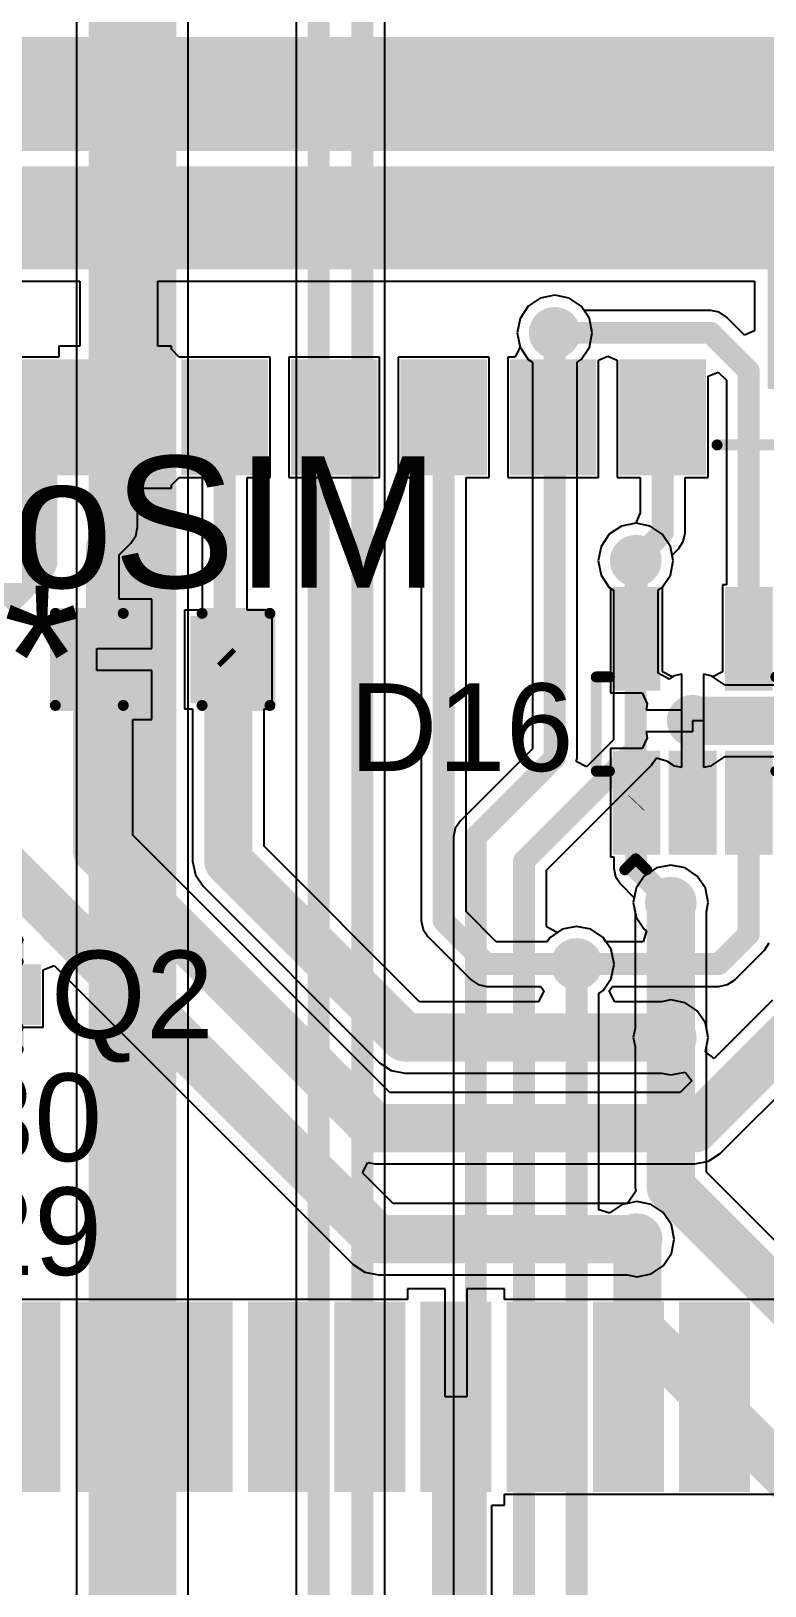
# Model space of a CAD drawing. Header units: millimetres. Extents: x -0.26 to 4.68, y -0.29 to 2.93.
# Drawn here: x 0.651 to 0.986, y 1.759 to 2.469 of the extents above; entities that cross this region are included whole.
import ezdxf

# ---------------------------------------------------------------- set-up
doc = ezdxf.new("R2010")
doc.units = ezdxf.units.MM
doc.header["$MEASUREMENT"] = 0
for name, color, linetype in [('BottomLayer', 5, 'Continuous'), ('BottomSolder', 6, 'Continuous'), ('PadHoleLayer', 156, 'Continuous'), ('TopLayer', 1, 'Continuous'), ('TopOverlay', 2, 'Continuous'), ('TopPaste', 8, 'Continuous'), ('TopSolder', 216, 'Continuous'), ('ViaHoleLayer', 16, 'Continuous')]:
    doc.layers.add(name, color=color, linetype=linetype)
doc.styles.add('Arial', font='arial.ttf', dxfattribs={"height": 0.2})

# ---------------------------------------------------------------- blocks, each defined once
blk = doc.blocks.new('SIM7000A_6')
at = {"layer": 'TopLayer'}
for points in [[(0.43307, 0.05157), (0.51181, 0.05157), (0.51181, 0.02717), (0.43307, 0.02717)], [(0.43307, 0.0122), (0.51181, 0.0122), (0.51181, -0.0122), (0.43307, -0.0122)], [(0.43307, -0.02717), (0.51181, -0.02717), (0.51181, -0.05157), (0.43307, -0.05157)], [(0.43307, -0.06654), (0.51181, -0.06654), (0.51181, -0.09094), (0.43307, -0.09094)], [(0.43307, -0.10591), (0.51181, -0.10591), (0.51181, -0.13031), (0.43307, -0.13031)], [(0.43307, -0.14528), (0.51181, -0.14528), (0.51181, -0.16969), (0.43307, -0.16969)], [(0.43307, -0.18465), (0.51181, -0.18465), (0.51181, -0.20906), (0.43307, -0.20906)], [(0.43307, -0.22402), (0.51181, -0.22402), (0.51181, -0.24843), (0.43307, -0.24843)], [(0.43307, -0.26339), (0.51181, -0.26339), (0.51181, -0.2878), (0.43307, -0.2878)]]:
    blk.add_hatch(color=1, dxfattribs=at).paths.add_polyline_path(points)
at = {"layer": 'TopPaste'}
for points in [[(0.43307, 0.05157), (0.51181, 0.05157), (0.51181, 0.02717), (0.43307, 0.02717)], [(0.43307, 0.0122), (0.51181, 0.0122), (0.51181, -0.0122), (0.43307, -0.0122)], [(0.43307, -0.02717), (0.51181, -0.02717), (0.51181, -0.05157), (0.43307, -0.05157)], [(0.43307, -0.06654), (0.51181, -0.06654), (0.51181, -0.09094), (0.43307, -0.09094)], [(0.43307, -0.10591), (0.51181, -0.10591), (0.51181, -0.13031), (0.43307, -0.13031)], [(0.43307, -0.14528), (0.51181, -0.14528), (0.51181, -0.16969), (0.43307, -0.16969)], [(0.43307, -0.18465), (0.51181, -0.18465), (0.51181, -0.20906), (0.43307, -0.20906)], [(0.43307, -0.22402), (0.51181, -0.22402), (0.51181, -0.24843), (0.43307, -0.24843)], [(0.43307, -0.26339), (0.51181, -0.26339), (0.51181, -0.2878), (0.43307, -0.2878)]]:
    blk.add_hatch(color=8, dxfattribs=at).paths.add_polyline_path(points)
at = {"layer": 'TopSolder'}
for points in [[(0.42907, 0.05557), (0.51581, 0.05557), (0.51581, 0.02317), (0.42907, 0.02317)], [(0.42907, 0.0162), (0.51581, 0.0162), (0.51581, -0.0162), (0.42907, -0.0162)], [(0.42907, -0.02317), (0.51581, -0.02317), (0.51581, -0.05557), (0.42907, -0.05557)], [(0.42907, -0.06254), (0.51581, -0.06254), (0.51581, -0.09494), (0.42907, -0.09494)], [(0.42907, -0.10191), (0.51581, -0.10191), (0.51581, -0.13431), (0.42907, -0.13431)], [(0.42907, -0.14128), (0.51581, -0.14128), (0.51581, -0.17369), (0.42907, -0.17369)], [(0.42907, -0.18065), (0.51581, -0.18065), (0.51581, -0.21306), (0.42907, -0.21306)], [(0.42907, -0.22002), (0.51581, -0.22002), (0.51581, -0.25243), (0.42907, -0.25243)], [(0.42907, -0.25939), (0.51581, -0.25939), (0.51581, -0.2918), (0.42907, -0.2918)]]:
    blk.add_hatch(color=216, dxfattribs=at).paths.add_polyline_path(points)
blk = doc.blocks.new('SOT_723_85')
at = {"layer": 'TopLayer'}
for points in [[(-0.00984, 0.0315), (0.00984, 0.0315), (0.00984, 0.01378), (-0.00984, 0.01378)], [(-0.02559, -0.01378), (-0.00591, -0.01378), (-0.00591, -0.0315), (-0.02559, -0.0315)], [(0.00591, -0.01378), (0.02559, -0.01378), (0.02559, -0.0315), (0.00591, -0.0315)]]:
    blk.add_hatch(color=1, dxfattribs=at).paths.add_polyline_path(points)
at = {"layer": 'TopPaste'}
for points in [[(-0.00984, 0.0315), (0.00984, 0.0315), (0.00984, 0.01378), (-0.00984, 0.01378)], [(-0.02559, -0.01378), (-0.00591, -0.01378), (-0.00591, -0.0315), (-0.02559, -0.0315)], [(0.00591, -0.01378), (0.02559, -0.01378), (0.02559, -0.0315), (0.00591, -0.0315)]]:
    blk.add_hatch(color=8, dxfattribs=at).paths.add_polyline_path(points)
at = {"layer": 'TopSolder'}
for points in [[(-0.01384, 0.0355), (0.01384, 0.0355), (0.01384, 0.00978), (-0.01384, 0.00978)], [(-0.02959, -0.00978), (-0.00191, -0.00978), (-0.00191, -0.0355), (-0.02959, -0.0355)], [(0.00191, -0.00978), (0.02959, -0.00978), (0.02959, -0.0355), (0.00191, -0.0355)]]:
    blk.add_hatch(color=216, dxfattribs=at).paths.add_polyline_path(points)
at = {"layer": 'TopOverlay', "const_width": 0.005}
for points in [[(-0.015, 0.025), (-0.025, 0.025)], [(-0.025, -0.006), (-0.025, 0.025)], [(-0.015, 0.025), (-0.025, 0.025)], [(-0.025, -0.006), (-0.025, 0.025)], [(0.025, 0.025), (0.015, 0.025)], [(0.025, -0.006), (0.025, 0.025)], [(-0.032, -0.021), (-0.037, -0.016)], [(-0.037, -0.026), (-0.037, -0.016)], [(0.001, -0.016), (-0.001, -0.016)], [(-0.037, -0.026), (-0.032, -0.021)]]:
    blk.add_lwpolyline(points, dxfattribs=at)
at = {"layer": 'TopOverlay', "const_width": 0.0025}
for points in [[(-0.02625, 0.025, 1), (-0.02375, 0.025, 1)], [(-0.02625, 0.025, 1), (-0.02375, 0.025, 1)], [(-0.02625, 0.025, 1), (-0.02375, 0.025, 1)], [(-0.02625, 0.025, 1), (-0.02375, 0.025, 1)], [(-0.01625, 0.025, 1), (-0.01375, 0.025, 1)], [(-0.01625, 0.025, 1), (-0.01375, 0.025, 1)], [(0.01375, 0.025, 1), (0.01625, 0.025, 1)], [(0.02375, 0.025, 1), (0.02625, 0.025, 1)], [(0.02375, 0.025, 1), (0.02625, 0.025, 1)], [(-0.02625, -0.006, 1), (-0.02375, -0.006, 1)], [(-0.02625, -0.006, 1), (-0.02375, -0.006, 1)], [(0.02375, -0.006, 1), (0.02625, -0.006, 1)], [(-0.03825, -0.016, 1), (-0.03575, -0.016, 1)], [(-0.03825, -0.016, 1), (-0.03575, -0.016, 1)], [(-0.00225, -0.016, 1), (0.00025, -0.016, 1)], [(-0.00025, -0.016, 1), (0.00225, -0.016, 1)], [(-0.03325, -0.021, 1), (-0.03075, -0.021, 1)], [(-0.03325, -0.021, 1), (-0.03075, -0.021, 1)], [(-0.03825, -0.026, 1), (-0.03575, -0.026, 1)], [(-0.03825, -0.026, 1), (-0.03575, -0.026, 1)]]:
    blk.add_lwpolyline(points, format="xyb", close=True, dxfattribs=at)
blk = doc.blocks.new('XKNANO_113_106')
at = {"layer": 'BottomSolder'}
for points in [[(-0.20085, -0.21214), (-0.19285, -0.21214), (-0.19285, -0.22014), (-0.20085, -0.22014)], [(0.1338, -0.21214), (0.1418, -0.21214), (0.1418, -0.22014), (0.1338, -0.22014)]]:
    blk.add_hatch(color=6, dxfattribs=at).paths.add_polyline_path(points)
at = {"layer": 'PadHoleLayer'}
h = blk.add_hatch(color=156, dxfattribs=at)
edge = h.paths.add_edge_path()
edge.add_arc((-0.19685, -0.21614), 0.01476, 0, 360)
h = blk.add_hatch(color=156, dxfattribs=at)
edge = h.paths.add_edge_path()
edge.add_arc((0.1378, -0.21614), 0.01476, 0, 360)
at = {"layer": 'TopLayer'}
for points in [[(-0.20591, 0.2878), (-0.17441, 0.2878), (-0.17441, 0.24291), (-0.20591, 0.24291)], [(-0.15591, 0.2878), (-0.12441, 0.2878), (-0.12441, 0.24291), (-0.15591, 0.24291)], [(-0.10591, 0.2878), (-0.07441, 0.2878), (-0.07441, 0.24291), (-0.10591, 0.24291)], [(-0.05591, 0.2878), (-0.02441, 0.2878), (-0.02441, 0.24291), (-0.05591, 0.24291)], [(-0.00591, 0.2878), (0.02559, 0.2878), (0.02559, 0.24291), (-0.00591, 0.24291)], [(0.04409, 0.2878), (0.07559, 0.2878), (0.07559, 0.24291), (0.04409, 0.24291)], [(0.0815, 0.2878), (0.11299, 0.2878), (0.11299, 0.24291), (0.0815, 0.24291)], [(-0.26969, 0.24843), (-0.24213, 0.24843), (-0.24213, 0.16575), (-0.26969, 0.16575)], [(0.24213, 0.24843), (0.26969, 0.24843), (0.26969, 0.16575), (0.24213, 0.16575)], [(-0.26969, -0.22402), (-0.24213, -0.22402), (-0.24213, -0.30669), (-0.26969, -0.30669)], [(0.24213, -0.22402), (0.26969, -0.22402), (0.26969, -0.30669), (0.24213, -0.30669)]]:
    blk.add_hatch(color=1, dxfattribs=at).paths.add_polyline_path(points)
at = {"layer": 'TopPaste'}
for points in [[(-0.20591, 0.2878), (-0.17441, 0.2878), (-0.17441, 0.24291), (-0.20591, 0.24291)], [(-0.15591, 0.2878), (-0.12441, 0.2878), (-0.12441, 0.24291), (-0.15591, 0.24291)], [(-0.10591, 0.2878), (-0.07441, 0.2878), (-0.07441, 0.24291), (-0.10591, 0.24291)], [(-0.05591, 0.2878), (-0.02441, 0.2878), (-0.02441, 0.24291), (-0.05591, 0.24291)], [(-0.00591, 0.2878), (0.02559, 0.2878), (0.02559, 0.24291), (-0.00591, 0.24291)], [(0.04409, 0.2878), (0.07559, 0.2878), (0.07559, 0.24291), (0.04409, 0.24291)], [(0.0815, 0.2878), (0.11299, 0.2878), (0.11299, 0.24291), (0.0815, 0.24291)], [(-0.26969, 0.24843), (-0.24213, 0.24843), (-0.24213, 0.16575), (-0.26969, 0.16575)], [(0.24213, 0.24843), (0.26969, 0.24843), (0.26969, 0.16575), (0.24213, 0.16575)], [(-0.26969, -0.22402), (-0.24213, -0.22402), (-0.24213, -0.30669), (-0.26969, -0.30669)], [(0.24213, -0.22402), (0.26969, -0.22402), (0.26969, -0.30669), (0.24213, -0.30669)]]:
    blk.add_hatch(color=8, dxfattribs=at).paths.add_polyline_path(points)
at = {"layer": 'TopSolder'}
for points in [[(-0.20991, 0.2918), (-0.17041, 0.2918), (-0.17041, 0.23891), (-0.20991, 0.23891)], [(-0.15991, 0.2918), (-0.12041, 0.2918), (-0.12041, 0.23891), (-0.15991, 0.23891)], [(-0.10991, 0.2918), (-0.07041, 0.2918), (-0.07041, 0.23891), (-0.10991, 0.23891)], [(-0.05991, 0.2918), (-0.02041, 0.2918), (-0.02041, 0.23891), (-0.05991, 0.23891)], [(-0.00991, 0.2918), (0.02959, 0.2918), (0.02959, 0.23891), (-0.00991, 0.23891)], [(0.04009, 0.2918), (0.07959, 0.2918), (0.07959, 0.23891), (0.04009, 0.23891)], [(0.0775, 0.2918), (0.11699, 0.2918), (0.11699, 0.23891), (0.0775, 0.23891)], [(-0.27369, 0.25243), (-0.23813, 0.25243), (-0.23813, 0.16175), (-0.27369, 0.16175)], [(0.23813, 0.25243), (0.27369, 0.25243), (0.27369, 0.16175), (0.23813, 0.16175)], [(-0.20085, -0.21214), (-0.19285, -0.21214), (-0.19285, -0.22014), (-0.20085, -0.22014)], [(0.1338, -0.21214), (0.1418, -0.21214), (0.1418, -0.22014), (0.1338, -0.22014)], [(-0.27369, -0.22002), (-0.23813, -0.22002), (-0.23813, -0.31069), (-0.27369, -0.31069)], [(0.23813, -0.22002), (0.27369, -0.22002), (0.27369, -0.31069), (0.23813, -0.31069)]]:
    blk.add_hatch(color=216, dxfattribs=at).paths.add_polyline_path(points)
at = {"layer": 'TopOverlay'}
for points, const_width in [([(-0.26, 0.278), (-0.26, 0.258)], 0.005), ([(-0.215, 0.278), (-0.26, 0.278)], 0.005), ([(0.259, 0.278), (0.214, 0.278)], 0.005), ([(0.259, 0.278), (0.259, 0.258)], 0.005), ([(-0.173, -0.255), (-0.186, -0.268)], 0.01), ([(-0.166, -0.255), (-0.173, -0.255)], 0.01), ([(-0.186, -0.268), (-0.186, -0.288)], 0.01), ([(0.236, -0.3), (-0.236, -0.3)], 0.005), ([(0.256, -0.313), (-0.257, -0.313)], 0.005)]:
    blk.add_lwpolyline(points, dxfattribs=dict(at, const_width=const_width))
for points, const_width in [([(-0.26125, 0.278, 1), (-0.25875, 0.278, 1)], 0.0025), ([(-0.26125, 0.278, 1), (-0.25875, 0.278, 1)], 0.0025), ([(-0.21625, 0.278, 1), (-0.21375, 0.278, 1)], 0.0025), ([(0.21275, 0.278, 1), (0.21525, 0.278, 1)], 0.0025), ([(0.25775, 0.278, 1), (0.26025, 0.278, 1)], 0.0025), ([(0.25775, 0.278, 1), (0.26025, 0.278, 1)], 0.0025), ([(-0.26125, 0.258, 1), (-0.25875, 0.258, 1)], 0.0025), ([(0.25775, 0.258, 1), (0.26025, 0.258, 1)], 0.0025), ([(-0.1755, -0.255, 1), (-0.1705, -0.255, 1)], 0.005), ([(-0.1755, -0.255, 1), (-0.1705, -0.255, 1)], 0.005), ([(-0.1685, -0.255, 1), (-0.1635, -0.255, 1)], 0.005), ([(-0.1885, -0.268, 1), (-0.1835, -0.268, 1)], 0.005), ([(-0.1885, -0.268, 1), (-0.1835, -0.268, 1)], 0.005), ([(-0.1885, -0.288, 1), (-0.1835, -0.288, 1)], 0.005), ([(-0.23725, -0.3, 1), (-0.23475, -0.3, 1)], 0.0025), ([(0.23475, -0.3, 1), (0.23725, -0.3, 1)], 0.0025), ([(-0.25825, -0.313, 1), (-0.25575, -0.313, 1)], 0.0025), ([(0.25475, -0.313, 1), (0.25725, -0.313, 1)], 0.0025)]:
    blk.add_lwpolyline(points, format="xyb", close=True, dxfattribs=dict(at, const_width=const_width))
blk.add_text('Board Edge', height=0.035, dxfattribs=at).set_placement((-0.155, -0.26734))
blk = doc.blocks.new('SOT_323_5_135')
at = {"layer": 'TopLayer'}
for points in [[(-0.05709, 0.03248), (-0.01772, 0.03248), (-0.01772, 0.0187), (-0.05709, 0.0187)], [(0.01772, 0.03248), (0.05709, 0.03248), (0.05709, 0.0187), (0.01772, 0.0187)], [(-0.05709, 0.00689), (-0.01772, 0.00689), (-0.01772, -0.00689), (-0.05709, -0.00689)], [(-0.05709, -0.0187), (-0.01772, -0.0187), (-0.01772, -0.03248), (-0.05709, -0.03248)], [(0.01772, -0.0187), (0.05709, -0.0187), (0.05709, -0.03248), (0.01772, -0.03248)]]:
    blk.add_hatch(color=1, dxfattribs=at).paths.add_polyline_path(points)
at = {"layer": 'TopPaste'}
for points in [[(-0.05709, 0.03248), (-0.01772, 0.03248), (-0.01772, 0.0187), (-0.05709, 0.0187)], [(0.01772, 0.03248), (0.05709, 0.03248), (0.05709, 0.0187), (0.01772, 0.0187)], [(-0.05709, 0.00689), (-0.01772, 0.00689), (-0.01772, -0.00689), (-0.05709, -0.00689)], [(-0.05709, -0.0187), (-0.01772, -0.0187), (-0.01772, -0.03248), (-0.05709, -0.03248)], [(0.01772, -0.0187), (0.05709, -0.0187), (0.05709, -0.03248), (0.01772, -0.03248)]]:
    blk.add_hatch(color=8, dxfattribs=at).paths.add_polyline_path(points)
at = {"layer": 'TopSolder'}
for points in [[(-0.06109, 0.03648), (-0.01372, 0.03648), (-0.01372, 0.0147), (-0.06109, 0.0147)], [(0.01372, 0.03648), (0.06109, 0.03648), (0.06109, 0.0147), (0.01372, 0.0147)], [(-0.06109, 0.01089), (-0.01372, 0.01089), (-0.01372, -0.01089), (-0.06109, -0.01089)], [(-0.06109, -0.0147), (-0.01372, -0.0147), (-0.01372, -0.03648), (-0.06109, -0.03648)], [(0.01372, -0.0147), (0.06109, -0.0147), (0.06109, -0.03648), (0.01372, -0.03648)]]:
    blk.add_hatch(color=216, dxfattribs=at).paths.add_polyline_path(points)
at = {"layer": 'TopOverlay', "const_width": 0.005}
for points in [[(-0.023, 0.044), (-0.023, 0.038)], [(-0.023, 0.044), (0.02, 0.044)], [(0.02, 0.044), (0.02, 0.038)], [(-0.068, 0.031), (-0.063, 0.026)], [(-0.068, 0.031), (-0.068, 0.021)], [(-0.063, 0.026), (-0.068, 0.021)], [(-0.023, -0.038), (-0.023, -0.044)], [(-0.023, -0.044), (0.02, -0.044)], [(0.02, -0.038), (0.02, -0.044)]]:
    blk.add_lwpolyline(points, dxfattribs=at)
at = {"layer": 'TopOverlay', "const_width": 0.0025}
for points in [[(-0.02425, 0.044, 1), (-0.02175, 0.044, 1)], [(-0.02425, 0.044, 1), (-0.02175, 0.044, 1)], [(0.01875, 0.044, 1), (0.02125, 0.044, 1)], [(0.01875, 0.044, 1), (0.02125, 0.044, 1)], [(-0.02425, 0.038, 1), (-0.02175, 0.038, 1)], [(0.01875, 0.038, 1), (0.02125, 0.038, 1)], [(-0.06925, 0.031, 1), (-0.06675, 0.031, 1)], [(-0.06925, 0.031, 1), (-0.06675, 0.031, 1)], [(-0.06425, 0.026, 1), (-0.06175, 0.026, 1)], [(-0.06425, 0.026, 1), (-0.06175, 0.026, 1)], [(-0.06925, 0.021, 1), (-0.06675, 0.021, 1)], [(-0.06925, 0.021, 1), (-0.06675, 0.021, 1)], [(-0.02425, -0.038, 1), (-0.02175, -0.038, 1)], [(-0.02425, -0.044, 1), (-0.02175, -0.044, 1)], [(-0.02425, -0.044, 1), (-0.02175, -0.044, 1)], [(0.01875, -0.038, 1), (0.02125, -0.038, 1)], [(0.01875, -0.044, 1), (0.02125, -0.044, 1)], [(0.01875, -0.044, 1), (0.02125, -0.044, 1)]]:
    blk.add_lwpolyline(points, format="xyb", close=True, dxfattribs=at)
blk = doc.blocks.new('C___0603_167')
at = {"layer": 'TopLayer'}
for points in [[(-0.015, 0.0175), (-0.015, -0.0175), (-0.045, -0.0175), (-0.045, 0.0175)], [(0.045, 0.0175), (0.045, -0.0175), (0.015, -0.0175), (0.015, 0.0175)]]:
    blk.add_hatch(color=1, dxfattribs=at).paths.add_polyline_path(points)
at = {"layer": 'TopPaste'}
for points in [[(-0.015, 0.0175), (-0.015, -0.0175), (-0.045, -0.0175), (-0.045, 0.0175)], [(0.045, 0.0175), (0.045, -0.0175), (0.015, -0.0175), (0.015, 0.0175)]]:
    blk.add_hatch(color=8, dxfattribs=at).paths.add_polyline_path(points)
at = {"layer": 'TopSolder'}
for points in [[(-0.01264, 0.01986), (-0.01264, -0.01986), (-0.04736, -0.01986), (-0.04736, 0.01986)], [(0.04736, 0.01986), (0.04736, -0.01986), (0.01264, -0.01986), (0.01264, 0.01986)]]:
    blk.add_hatch(color=216, dxfattribs=at).paths.add_polyline_path(points)
at = {"layer": 'TopOverlay', "const_width": 0.005}
for points in [[(-0.049, -0.021), (-0.049, 0.021)], [(-0.049, 0.021), (-0.018, 0.021)], [(0.018, 0.021), (0.049, 0.021)], [(0.049, -0.021), (0.049, 0.021)], [(-0.049, -0.021), (-0.018, -0.021)], [(0.018, -0.021), (0.049, -0.021)]]:
    blk.add_lwpolyline(points, dxfattribs=at)
at = {"layer": 'TopOverlay', "const_width": 0.0025}
for points in [[(-0.05025, 0.021, 1), (-0.04775, 0.021, 1)], [(-0.05025, 0.021, 1), (-0.04775, 0.021, 1)], [(-0.01925, 0.021, 1), (-0.01675, 0.021, 1)], [(0.01675, 0.021, 1), (0.01925, 0.021, 1)], [(0.04775, 0.021, 1), (0.05025, 0.021, 1)], [(0.04775, 0.021, 1), (0.05025, 0.021, 1)], [(-0.05025, -0.021, 1), (-0.04775, -0.021, 1)], [(-0.05025, -0.021, 1), (-0.04775, -0.021, 1)], [(-0.01925, -0.021, 1), (-0.01675, -0.021, 1)], [(0.01675, -0.021, 1), (0.01925, -0.021, 1)], [(0.04775, -0.021, 1), (0.05025, -0.021, 1)], [(0.04775, -0.021, 1), (0.05025, -0.021, 1)]]:
    blk.add_lwpolyline(points, format="xyb", close=True, dxfattribs=at)

msp = doc.modelspace()

# ---------------------------------------------------------------- hatches: boundary and pattern name
at = {"layer": 'BottomLayer'}
h = msp.add_hatch(color=5, dxfattribs=at)
edge = h.paths.add_edge_path()
edge.add_arc((0.88982, 2.33095), 0.01181, 0, 360)
h = msp.add_hatch(color=5, dxfattribs=at)
edge = h.paths.add_edge_path()
edge.add_arc((0.92682, 2.22695), 0.01181, 0, 360)
h = msp.add_hatch(color=5, dxfattribs=at)
edge = h.paths.add_edge_path()
edge.add_arc((0.95282, 2.15395), 0.01181, 0, 360)
h = msp.add_hatch(color=5, dxfattribs=at)
edge = h.paths.add_edge_path()
edge.add_arc((0.94282, 2.07095), 0.01181, 0, 360)
h = msp.add_hatch(color=5, dxfattribs=at)
edge = h.paths.add_edge_path()
edge.add_arc((0.89982, 2.04295), 0.01181, 0, 360)
h = msp.add_hatch(color=5, dxfattribs=at)
edge = h.paths.add_edge_path()
edge.add_arc((0.94282, 2.00945), 0.01181, 0, 360)
h = msp.add_hatch(color=5, dxfattribs=at)
edge = h.paths.add_edge_path()
edge.add_arc((0.92727, 1.9174), 0.01181, 0, 360)
at = {"layer": 'BottomSolder'}
h = msp.add_hatch(color=6, dxfattribs=at)
edge = h.paths.add_edge_path()
edge.add_arc((0.88982, 2.33095), 0.00591, 0, 360)
h = msp.add_hatch(color=6, dxfattribs=at)
edge = h.paths.add_edge_path()
edge.add_arc((0.92682, 2.22695), 0.00591, 0, 360)
h = msp.add_hatch(color=6, dxfattribs=at)
edge = h.paths.add_edge_path()
edge.add_arc((0.95282, 2.15395), 0.00591, 0, 360)
h = msp.add_hatch(color=6, dxfattribs=at)
edge = h.paths.add_edge_path()
edge.add_arc((0.94282, 2.07095), 0.00591, 0, 360)
h = msp.add_hatch(color=6, dxfattribs=at)
edge = h.paths.add_edge_path()
edge.add_arc((0.89982, 2.04295), 0.00591, 0, 360)
h = msp.add_hatch(color=6, dxfattribs=at)
edge = h.paths.add_edge_path()
edge.add_arc((0.94282, 2.00945), 0.00591, 0, 360)
h = msp.add_hatch(color=6, dxfattribs=at)
edge = h.paths.add_edge_path()
edge.add_arc((0.92727, 1.9174), 0.00591, 0, 360)
at = {"layer": 'TopLayer'}
for points in [[(0.53482, 2.414), (1.093, 2.414), (1.093, 2.46595), (0.53482, 2.46595)], [(0.49782, 2.36), (1.02782, 2.36), (1.02782, 2.40695), (0.49782, 2.40695)]]:
    msp.add_hatch(color=1, dxfattribs=at).paths.add_polyline_path(points)
h = msp.add_hatch(color=1, dxfattribs=at)
edge = h.paths.add_edge_path()
edge.add_arc((0.88982, 2.33095), 0.01181, 0, 360)
h = msp.add_hatch(color=1, dxfattribs=at)
edge = h.paths.add_edge_path()
edge.add_arc((0.92682, 2.22695), 0.01181, 0, 360)
h = msp.add_hatch(color=1, dxfattribs=at)
edge = h.paths.add_edge_path()
edge.add_arc((0.95282, 2.15395), 0.01181, 0, 360)
h = msp.add_hatch(color=1, dxfattribs=at)
edge = h.paths.add_edge_path()
edge.add_arc((0.94282, 2.07095), 0.01181, 0, 360)
h = msp.add_hatch(color=1, dxfattribs=at)
edge = h.paths.add_edge_path()
edge.add_arc((0.89982, 2.04295), 0.01181, 0, 360)
h = msp.add_hatch(color=1, dxfattribs=at)
edge = h.paths.add_edge_path()
edge.add_arc((0.94282, 2.00945), 0.01181, 0, 360)
h = msp.add_hatch(color=1, dxfattribs=at)
edge = h.paths.add_edge_path()
edge.add_arc((0.92727, 1.9174), 0.01181, 0, 360)
at = {"layer": 'TopSolder'}
h = msp.add_hatch(color=216, dxfattribs=at)
edge = h.paths.add_edge_path()
edge.add_arc((0.88982, 2.33095), 0.00591, 0, 360)
h = msp.add_hatch(color=216, dxfattribs=at)
edge = h.paths.add_edge_path()
edge.add_arc((0.92682, 2.22695), 0.00591, 0, 360)
h = msp.add_hatch(color=216, dxfattribs=at)
edge = h.paths.add_edge_path()
edge.add_arc((0.95282, 2.15395), 0.00591, 0, 360)
h = msp.add_hatch(color=216, dxfattribs=at)
edge = h.paths.add_edge_path()
edge.add_arc((0.94282, 2.07095), 0.00591, 0, 360)
h = msp.add_hatch(color=216, dxfattribs=at)
edge = h.paths.add_edge_path()
edge.add_arc((0.89982, 2.04295), 0.00591, 0, 360)
h = msp.add_hatch(color=216, dxfattribs=at)
edge = h.paths.add_edge_path()
edge.add_arc((0.94282, 2.00945), 0.00591, 0, 360)
h = msp.add_hatch(color=216, dxfattribs=at)
edge = h.paths.add_edge_path()
edge.add_arc((0.92727, 1.9174), 0.00591, 0, 360)
at = {"layer": 'ViaHoleLayer'}
h = msp.add_hatch(color=16, dxfattribs=at)
edge = h.paths.add_edge_path()
edge.add_arc((0.88982, 2.33095), 0.00591, 0, 360)
h = msp.add_hatch(color=16, dxfattribs=at)
edge = h.paths.add_edge_path()
edge.add_arc((0.92682, 2.22695), 0.00591, 0, 360)
h = msp.add_hatch(color=16, dxfattribs=at)
edge = h.paths.add_edge_path()
edge.add_arc((0.95282, 2.15395), 0.00591, 0, 360)
h = msp.add_hatch(color=16, dxfattribs=at)
edge = h.paths.add_edge_path()
edge.add_arc((0.94282, 2.07095), 0.00591, 0, 360)
h = msp.add_hatch(color=16, dxfattribs=at)
edge = h.paths.add_edge_path()
edge.add_arc((0.89982, 2.04295), 0.00591, 0, 360)
h = msp.add_hatch(color=16, dxfattribs=at)
edge = h.paths.add_edge_path()
edge.add_arc((0.94282, 2.00945), 0.00591, 0, 360)
h = msp.add_hatch(color=16, dxfattribs=at)
edge = h.paths.add_edge_path()
edge.add_arc((0.92727, 1.9174), 0.00591, 0, 360)

# ---------------------------------------------------------------- linework, layer by layer
at = {"layer": 'BottomLayer'}
for p, q in [((0.8122, 1.75242), (0.8122, 2.541)), ((0.7718, 2.52541), (0.7718, 1.62177)), ((0.72249, 1.43156), (0.72249, 2.492)), ((0.67151, 2.48144), (0.67151, 1.421)), ((0.8777, 2.34307), (0.87399, 2.33751)), ((0.88326, 2.34678), (0.8777, 2.34307)), ((0.88982, 2.34809), (0.88326, 2.34678)), ((0.89638, 2.34678), (0.88982, 2.34809)), ((0.90194, 2.34307), (0.89638, 2.34678)), ((0.90566, 2.33751), (0.90194, 2.34307)), ((0.87399, 2.33751), (0.87268, 2.33095)), ((0.90696, 2.33095), (0.90566, 2.33751)), ((0.87268, 2.33095), (0.87399, 2.32439)), ((0.90566, 2.32439), (0.90696, 2.33095)), ((0.87399, 2.32439), (0.8777, 2.31883)), ((0.90194, 2.31883), (0.90566, 2.32439)), ((0.8777, 2.31883), (0.87963, 2.31754)), ((0.87963, 2.31754), (0.87963, 2.14117)), ((0.90002, 2.31754), (0.90194, 2.31883)), ((0.90002, 2.13695), (0.90002, 2.31754)), ((0.92026, 2.24278), (0.9147, 2.23907)), ((0.92682, 2.24409), (0.92026, 2.24278)), ((0.93338, 2.24278), (0.92682, 2.24409)), ((0.93894, 2.23907), (0.93338, 2.24278)), ((0.9147, 2.23907), (0.91099, 2.23351)), ((0.94266, 2.23351), (0.93894, 2.23907)), ((0.91099, 2.23351), (0.90968, 2.22695)), ((0.94396, 2.22695), (0.94266, 2.23351)), ((0.90968, 2.22695), (0.91099, 2.22039)), ((0.94266, 2.22039), (0.94396, 2.22695)), ((0.91099, 2.22039), (0.9147, 2.21483)), ((0.9147, 2.21483), (0.91663, 2.21354)), ((0.93702, 2.21354), (0.93894, 2.21483)), ((0.93894, 2.21483), (0.94266, 2.22039)), ((0.91663, 2.21354), (0.91663, 2.14517)), ((0.93702, 2.17563), (0.93702, 2.21354)), ((0.94202, 2.17296), (0.93702, 2.17563)), ((0.94431, 2.17449), (0.94202, 2.17296)), ((0.94782, 2.17519), (0.94431, 2.17449)), ((0.94782, 2.15395), (0.94782, 2.17519)), ((0.96133, 2.17449), (0.95782, 2.17519)), ((0.95782, 2.17519), (0.95782, 2.15395)), ((0.96767, 2.17026), (0.96133, 2.17449)), ((0.99003, 2.17026), (0.96767, 2.17026)), ((0.94782, 2.1327), (0.94782, 2.15395)), ((0.95782, 2.15395), (0.95782, 2.1327)), ((0.91663, 2.14517), (0.9043, 2.13285)), ((0.87963, 2.14117), (0.84661, 2.10816)), ((0.89969, 2.13531), (0.90002, 2.13695)), ((0.93448, 2.13441), (0.93628, 2.13704)), ((0.93628, 2.13704), (0.94089, 2.13569)), ((0.94089, 2.13569), (0.94431, 2.1334)), ((0.96133, 2.1334), (0.96767, 2.13764)), ((0.96767, 2.13764), (0.99003, 2.13764)), ((0.88602, 2.08573), (0.93403, 2.13374)), ((0.9043, 2.13285), (0.89969, 2.13531)), ((0.93403, 2.13374), (0.93448, 2.13441)), ((0.94431, 2.1334), (0.94782, 2.1327)), ((0.95782, 2.1327), (0.96133, 2.1334)), ((0.84661, 2.10816), (0.8444, 2.10485)), ((0.8444, 2.10485), (0.84363, 2.10095)), ((0.84363, 2.10095), (0.84363, 1.75426)), ((0.93626, 2.08678), (0.9307, 2.08307)), ((0.94282, 2.08809), (0.93626, 2.08678)), ((0.94938, 2.08678), (0.94282, 2.08809)), ((0.95494, 2.08307), (0.94938, 2.08678)), ((0.88602, 2.05996), (0.88602, 2.08573)), ((0.9307, 2.08307), (0.92699, 2.07751)), ((0.95866, 2.07751), (0.95494, 2.08307)), ((0.92699, 2.07751), (0.92568, 2.07095)), ((0.95996, 2.07095), (0.95866, 2.07751)), ((0.92568, 2.07095), (0.92651, 2.06679)), ((0.92651, 2.06679), (0.92651, 2.01361)), ((0.95914, 2.06679), (0.95996, 2.07095)), ((0.95914, 2.01361), (0.95914, 2.06679)), ((0.89102, 2.05728), (0.88602, 2.05996)), ((0.89326, 2.05878), (0.89102, 2.05728)), ((0.89982, 2.06009), (0.89326, 2.05878)), ((0.90638, 2.05878), (0.89982, 2.06009)), ((0.91194, 2.05507), (0.90638, 2.05878)), ((0.91566, 2.04951), (0.91194, 2.05507)), ((0.91696, 2.04295), (0.91566, 2.04951)), ((0.91194, 2.03083), (0.91566, 2.03639)), ((0.91566, 2.03639), (0.91696, 2.04295)), ((0.91002, 2.02954), (0.91194, 2.03083)), ((0.91002, 1.93084), (0.91002, 2.02954)), ((0.92651, 2.01361), (0.92568, 2.00945)), ((0.92568, 2.00945), (0.92651, 2.00529)), ((0.95996, 2.00945), (0.95914, 2.01361)), ((0.95914, 2.00529), (0.95996, 2.00945)), ((0.92651, 2.00529), (0.92651, 1.94118)), ((0.95914, 1.94793), (0.95914, 2.00529)), ((1.0472, 1.85987), (0.95914, 1.94793)), ((0.92688, 1.93933), (0.92302, 1.93369)), ((0.92651, 1.94118), (0.92688, 1.93933)), ((0.91502, 1.92932), (0.91002, 1.93084)), ((0.92071, 1.93323), (0.91515, 1.92952)), ((0.92302, 1.93369), (0.92071, 1.93323)), ((0.91515, 1.92952), (0.91502, 1.92932))]:
    msp.add_line(p, q, dxfattribs=at)
for points, const_width in [([(0.802, 1.63006), (0.802, 2.541)], 0.01), ([(0.782, 1.62177), (0.782, 2.52937)], 0.01), ([(0.697, 1.421), (0.697, 2.492)], 0.04), ([(0.88982, 2.13695), (0.88982, 2.33095)], 0.01), ([(0.92682, 2.14095), (0.92682, 2.22695)], 0.01), ([(0.95282, 2.15395), (1.00488, 2.15395)], 0.022), ([(0.87582, 2.08995), (0.92682, 2.14095)], 0.01), ([(0.85382, 2.10095), (0.88982, 2.13695)], 0.01), ([(0.85382, 1.66395), (0.85382, 2.10095)], 0.01), ([(0.87582, 1.67918), (0.87582, 2.08995)], 0.01), ([(0.94282, 2.00945), (0.94282, 2.07095)], 0.022), ([(0.89982, 1.70195), (0.89982, 2.04295)], 0.01), ([(0.94282, 1.94118), (0.94282, 2.00945)], 0.022), ([(0.94282, 1.94118), (1.099, 1.785)], 0.022), ([(0.92727, 1.9174), (0.92758, 1.91709)], 0.022), ([(0.92758, 1.87742), (0.92758, 1.91709)], 0.022), ([(0.92758, 1.87742), (1.06269, 1.74231)], 0.022)]:
    msp.add_lwpolyline(points, dxfattribs=dict(at, const_width=const_width))
for points, const_width in [([(0.88732, 2.33095, 1), (0.89232, 2.33095, 1)], 0.005), ([(0.92432, 2.22695, 1), (0.92932, 2.22695, 1)], 0.005), ([(0.94732, 2.15395, 1), (0.95832, 2.15395, 1)], 0.011), ([(0.92432, 2.14095, 1), (0.92932, 2.14095, 1)], 0.005), ([(0.92432, 2.14095, 1), (0.92932, 2.14095, 1)], 0.005), ([(0.88732, 2.13695, 1), (0.89232, 2.13695, 1)], 0.005), ([(0.88732, 2.13695, 1), (0.89232, 2.13695, 1)], 0.005), ([(0.85132, 2.10095, 1), (0.85632, 2.10095, 1)], 0.005), ([(0.85132, 2.10095, 1), (0.85632, 2.10095, 1)], 0.005), ([(0.87332, 2.08995, 1), (0.87832, 2.08995, 1)], 0.005), ([(0.87332, 2.08995, 1), (0.87832, 2.08995, 1)], 0.005), ([(0.93732, 2.07095, 1), (0.94832, 2.07095, 1)], 0.011), ([(0.89732, 2.04295, 1), (0.90232, 2.04295, 1)], 0.005), ([(0.93732, 2.00945, 1), (0.94832, 2.00945, 1)], 0.011), ([(0.93732, 2.00945, 1), (0.94832, 2.00945, 1)], 0.011), ([(0.93732, 1.94118, 1), (0.94832, 1.94118, 1)], 0.011), ([(0.93732, 1.94118, 1), (0.94832, 1.94118, 1)], 0.011), ([(0.92177, 1.9174, 1), (0.93277, 1.9174, 1)], 0.011), ([(0.92208, 1.91709, 1), (0.93308, 1.91709, 1)], 0.011), ([(0.92208, 1.91709, 1), (0.93308, 1.91709, 1)], 0.011), ([(0.92208, 1.87742, 1), (0.93308, 1.87742, 1)], 0.011), ([(0.92208, 1.87742, 1), (0.93308, 1.87742, 1)], 0.011)]:
    msp.add_lwpolyline(points, format="xyb", close=True, dxfattribs=dict(at, const_width=const_width))
at = {"layer": 'TopLayer'}
for p, q in [((0.62541, 2.35459), (0.67297, 2.35459)), ((0.67297, 2.35459), (0.67297, 2.32489)), ((0.70865, 2.32489), (0.70865, 2.35459)), ((0.70865, 2.35459), (0.9811, 2.35459)), ((0.9811, 2.35459), (0.9811, 2.33185)), ((0.8777, 2.34307), (0.87399, 2.33751)), ((0.88326, 2.34678), (0.8777, 2.34307)), ((0.88982, 2.34809), (0.88326, 2.34678)), ((0.89638, 2.34678), (0.88982, 2.34809)), ((0.90194, 2.34307), (0.89638, 2.34678)), ((0.90323, 2.34114), (0.90194, 2.34307)), ((0.87399, 2.33751), (0.87268, 2.33095)), ((0.96105, 2.34114), (0.90323, 2.34114)), ((0.96495, 2.34037), (0.96105, 2.34114)), ((0.96826, 2.33816), (0.96495, 2.34037)), ((0.97648, 2.32994), (0.96826, 2.33816)), ((0.87268, 2.33095), (0.87389, 2.32489)), ((0.9811, 2.33185), (0.97648, 2.32994)), ((0.67297, 2.32489), (0.66338, 2.32489)), ((0.66338, 2.32489), (0.66338, 2.31989)), ((0.71488, 2.32489), (0.70865, 2.32489)), ((0.71488, 2.32344), (0.71488, 2.32489)), ((0.71838, 2.31989), (0.71488, 2.32344)), ((0.87361, 2.3235), (0.87169, 2.31989)), ((0.87389, 2.32489), (0.87361, 2.3235)), ((0.90988, 2.31847), (0.91413, 2.32039)), ((0.91413, 2.32039), (0.91838, 2.31847)), ((0.66338, 2.31989), (0.63098, 2.31989)), ((0.71988, 2.31989), (0.71838, 2.31989)), ((0.75988, 2.31989), (0.71988, 2.31989)), ((0.75988, 2.26501), (0.75988, 2.31989)), ((0.80988, 2.31989), (0.76838, 2.31989)), ((0.76838, 2.31989), (0.76838, 2.26501)), ((0.80988, 2.26501), (0.80988, 2.31989)), ((0.85988, 2.31989), (0.81838, 2.31989)), ((0.81838, 2.31989), (0.81838, 2.26501)), ((0.85988, 2.26501), (0.85988, 2.31989)), ((0.87169, 2.31989), (0.86838, 2.31989)), ((0.86838, 2.31989), (0.86838, 2.26501)), ((0.90988, 2.26501), (0.90988, 2.31847)), ((0.91838, 2.31847), (0.91838, 2.26501)), ((0.95988, 2.31117), (0.9645, 2.31308)), ((0.9645, 2.31308), (0.96822, 2.30936)), ((0.95988, 2.26501), (0.95988, 2.31117)), ((0.96822, 2.30936), (0.96822, 2.21604)), ((0.71488, 2.26146), (0.71838, 2.26501)), ((0.71838, 2.26501), (0.71988, 2.26501)), ((0.71988, 2.26501), (0.72893, 2.26501)), ((0.72893, 2.26501), (0.72893, 2.20445)), ((0.74933, 2.20445), (0.74933, 2.26501)), ((0.74933, 2.26501), (0.75988, 2.26501)), ((0.76838, 2.26501), (0.80988, 2.26501)), ((0.81838, 2.26501), (0.82893, 2.26501)), ((0.82893, 2.26501), (0.82893, 2.06264)), ((0.84933, 2.06686), (0.84933, 2.26501)), ((0.84933, 2.26501), (0.85988, 2.26501)), ((0.86838, 2.26501), (0.90988, 2.26501)), ((0.91838, 2.26501), (0.92893, 2.26501)), ((0.92893, 2.26501), (0.92893, 2.24877)), ((0.94933, 2.23962), (0.94933, 2.26501)), ((0.94933, 2.26501), (0.95988, 2.26501)), ((0.69933, 2.24226), (0.69933, 2.26001)), ((0.69933, 2.26001), (0.71488, 2.26001)), ((0.71488, 2.26001), (0.71488, 2.26146)), ((0.69855, 2.23835), (0.69933, 2.24226)), ((0.92026, 2.24278), (0.9147, 2.23907)), ((0.92682, 2.24409), (0.92026, 2.24278)), ((0.92893, 2.24877), (0.92682, 2.24409)), ((0.69102, 2.22973), (0.69634, 2.23505)), ((0.69634, 2.23505), (0.69855, 2.23835)), ((0.9147, 2.23907), (0.91099, 2.23351)), ((0.94634, 2.23241), (0.94855, 2.23572)), ((0.94855, 2.23572), (0.94933, 2.23962)), ((0.69102, 2.20945), (0.69102, 2.22973)), ((0.91099, 2.23351), (0.90968, 2.22695)), ((0.94345, 2.22952), (0.94634, 2.23241)), ((0.94396, 2.22695), (0.94345, 2.22952)), ((0.90968, 2.22695), (0.91099, 2.22039)), ((0.94266, 2.22039), (0.94396, 2.22695)), ((0.91099, 2.22039), (0.9147, 2.21483)), ((0.9147, 2.21483), (0.91534, 2.2144)), ((0.91534, 2.2144), (0.91534, 2.16667)), ((0.93912, 2.2151), (0.94266, 2.22039)), ((0.93912, 2.17633), (0.93912, 2.2151)), ((0.96822, 2.21604), (0.96652, 2.21604)), ((0.96652, 2.21604), (0.96652, 2.17633)), ((0.70582, 2.20945), (0.69102, 2.20945)), ((0.70582, 2.18695), (0.70582, 2.20945)), ((0.72893, 2.20445), (0.72082, 2.20445)), ((0.72082, 2.20445), (0.72082, 2.15945)), ((0.76082, 2.20445), (0.74933, 2.20445)), ((0.76082, 2.15945), (0.76082, 2.20445)), ((0.68082, 2.17695), (0.68082, 2.18695)), ((0.68082, 2.18695), (0.70582, 2.18695)), ((0.70582, 2.17695), (0.68082, 2.17695)), ((0.70582, 2.15445), (0.70582, 2.17695)), ((0.94353, 2.17397), (0.93912, 2.17633)), ((0.94431, 2.17449), (0.94353, 2.17397)), ((0.94782, 2.17519), (0.94431, 2.17449)), ((0.94782, 2.15895), (0.94782, 2.17519)), ((0.96133, 2.17449), (0.95782, 2.17519)), ((0.95782, 2.17519), (0.95782, 2.15395)), ((0.96211, 2.17397), (0.96133, 2.17449)), ((0.96652, 2.17633), (0.96211, 2.17397)), ((0.91534, 2.16667), (0.92975, 2.16667)), ((0.92975, 2.16667), (0.93212, 2.16167)), ((0.72082, 2.15945), (0.72451, 2.15945)), ((0.72451, 2.15945), (0.72451, 2.08995)), ((0.75714, 2.09671), (0.75714, 2.15945)), ((0.75714, 2.15945), (0.76082, 2.15945)), ((0.93212, 2.16167), (0.93158, 2.15895)), ((0.93158, 2.15895), (0.94782, 2.15895)), ((0.69714, 2.10171), (0.69714, 2.15445)), ((0.69714, 2.15445), (0.70582, 2.15445)), ((0.95782, 2.15395), (0.95282, 2.15395)), ((0.95282, 2.15395), (0.95282, 2.14895)), ((0.93212, 2.14623), (0.92975, 2.14123)), ((0.95282, 2.14895), (0.93158, 2.14895)), ((0.93158, 2.14895), (0.93212, 2.14623)), ((0.92975, 2.14123), (0.91534, 2.14123)), ((0.91534, 2.14123), (0.91534, 2.09186)), ((0.81453, 1.98431), (0.69714, 2.10171)), ((0.82808, 2.02576), (0.75714, 2.09671)), ((0.72451, 2.08995), (0.72575, 2.08371)), ((0.91534, 2.09186), (0.91683, 2.09186)), ((0.91683, 2.09186), (0.91683, 2.08674)), ((0.91683, 2.08674), (0.91761, 2.08284)), ((0.72575, 2.08371), (0.72929, 2.07841)), ((0.91761, 2.08284), (0.91982, 2.07953)), ((0.91982, 2.07953), (0.92613, 2.07322)), ((0.72929, 2.07841), (0.80979, 1.99791)), ((0.92613, 2.07322), (0.92568, 2.07095)), ((0.86305, 2.05314), (0.84933, 2.06686)), ((0.92568, 2.07095), (0.92699, 2.06439)), ((0.82893, 2.06264), (0.82971, 2.05874)), ((0.82971, 2.05874), (0.83192, 2.05543)), ((0.89326, 2.05878), (0.8877, 2.05507)), ((0.89982, 2.06009), (0.89326, 2.05878)), ((0.90638, 2.05878), (0.89982, 2.06009)), ((0.91194, 2.05507), (0.90638, 2.05878)), ((0.92699, 2.06439), (0.9307, 2.05883)), ((0.93173, 2.05814), (0.93021, 2.05314)), ((0.9307, 2.05883), (0.93173, 2.05814)), ((0.83192, 2.05543), (0.85161, 2.03574)), ((0.88642, 2.05314), (0.86305, 2.05314)), ((0.8877, 2.05507), (0.88642, 2.05314)), ((0.91323, 2.05314), (0.91194, 2.05507)), ((0.93021, 2.05314), (0.91323, 2.05314)), ((0.98562, 2.04933), (0.98783, 2.05264)), ((0.97203, 2.03574), (0.98562, 2.04933)), ((0.65632, 2.04024), (0.66132, 2.04231)), ((0.65632, 2.01411), (0.65632, 2.04024)), ((0.66132, 2.04231), (0.79777, 1.90586)), ((0.85161, 2.03574), (0.85492, 2.03353)), ((0.85492, 2.03353), (0.85882, 2.03275)), ((0.85882, 2.03275), (0.88346, 2.03275)), ((0.88492, 2.03076), (0.88238, 2.02576)), ((0.88346, 2.03275), (0.88492, 2.03076)), ((0.91473, 2.03076), (0.91619, 2.03275)), ((0.91726, 2.02576), (0.91473, 2.03076)), ((0.91619, 2.03275), (0.96482, 2.03275)), ((0.96482, 2.03275), (0.96872, 2.03353)), ((0.96872, 2.03353), (0.97203, 2.03574)), ((0.88238, 2.02576), (0.82808, 2.02576)), ((0.93867, 2.02576), (0.91726, 2.02576)), ((0.94282, 2.02659), (0.93867, 2.02576)), ((0.94938, 2.02528), (0.94282, 2.02659)), ((0.95494, 2.02157), (0.94938, 2.02528)), ((0.98929, 2.02648), (0.96262, 1.99981)), ((0.95866, 2.01601), (0.95494, 2.02157)), ((0.95996, 2.00945), (0.95866, 2.01601)), ((0.6286, 2.01411), (0.65632, 2.01411)), ((0.95866, 2.00289), (0.95996, 2.00945)), ((0.96262, 1.99981), (0.95866, 2.00289)), ((0.80979, 1.99791), (0.81508, 1.99438)), ((0.81508, 1.99438), (0.82132, 1.99314)), ((0.96541, 1.95646), (1.00758, 1.99864)), ((0.82132, 1.99314), (0.93867, 1.99314)), ((0.93867, 1.99314), (0.94282, 1.99231)), ((0.94282, 1.99231), (0.94938, 1.99361)), ((0.95246, 1.98966), (0.94712, 1.98431)), ((0.94938, 1.99361), (0.95246, 1.98966)), ((0.94712, 1.98431), (0.81453, 1.98431)), ((0.80204, 1.94773), (0.8045, 1.95234)), ((0.8045, 1.95234), (0.80777, 1.95169)), ((0.80777, 1.95169), (0.95387, 1.95169)), ((0.95387, 1.95169), (0.96012, 1.95293)), ((0.96012, 1.95293), (0.96541, 1.95646)), ((0.81606, 1.93371), (0.80204, 1.94773)), ((0.92312, 1.93371), (0.81606, 1.93371)), ((0.92727, 1.93454), (0.92312, 1.93371)), ((0.93383, 1.93323), (0.92727, 1.93454)), ((0.93939, 1.92952), (0.93383, 1.93323)), ((0.94311, 1.92396), (0.93939, 1.92952)), ((0.94441, 1.9174), (0.94311, 1.92396)), ((0.94311, 1.91084), (0.94441, 1.9174)), ((0.93939, 1.90528), (0.94311, 1.91084)), ((0.79777, 1.90586), (0.80306, 1.90233)), ((0.80306, 1.90233), (0.8093, 1.90108)), ((0.92727, 1.90026), (0.93383, 1.90156)), ((0.93383, 1.90156), (0.93939, 1.90528)), ((0.8093, 1.90108), (0.92312, 1.90108)), ((0.83974, 1.8948), (0.82254, 1.8948)), ((0.82254, 1.8948), (0.82254, 1.8898)), ((0.83974, 1.84543), (0.83974, 1.8948)), ((0.86695, 1.8948), (0.84974, 1.8948)), ((0.84974, 1.8948), (0.84974, 1.84543)), ((0.86695, 1.8898), (0.86695, 1.8948)), ((0.92312, 1.90108), (0.92727, 1.90026)), ((0.66506, 1.8898), (0.63073, 1.8898)), ((0.6651, 1.8898), (0.66506, 1.8898)), ((0.67006, 1.8898), (0.6651, 1.8898)), ((0.6701, 1.8898), (0.67006, 1.8898)), ((0.70443, 1.8898), (0.6701, 1.8898)), ((0.70447, 1.8898), (0.70443, 1.8898)), ((0.70943, 1.8898), (0.70447, 1.8898)), ((0.70947, 1.8898), (0.70943, 1.8898)), ((0.7438, 1.8898), (0.70947, 1.8898)), ((0.74384, 1.8898), (0.7438, 1.8898)), ((0.7488, 1.8898), (0.74384, 1.8898)), ((0.74884, 1.8898), (0.7488, 1.8898)), ((0.78317, 1.8898), (0.74884, 1.8898)), ((0.78321, 1.8898), (0.78317, 1.8898)), ((0.78817, 1.8898), (0.78321, 1.8898)), ((0.78821, 1.8898), (0.78817, 1.8898)), ((0.82254, 1.8898), (0.78821, 1.8898)), ((0.90128, 1.8898), (0.86695, 1.8898)), ((0.90132, 1.8898), (0.90128, 1.8898)), ((0.90628, 1.8898), (0.90132, 1.8898)), ((0.90632, 1.8898), (0.90628, 1.8898)), ((0.94065, 1.8898), (0.90632, 1.8898)), ((0.94069, 1.8898), (0.94065, 1.8898)), ((0.94565, 1.8898), (0.94069, 1.8898)), ((0.94569, 1.8898), (0.94565, 1.8898)), ((0.98002, 1.8898), (0.94569, 1.8898)), ((0.98006, 1.8898), (0.98002, 1.8898)), ((0.98502, 1.8898), (0.98006, 1.8898)), ((0.98506, 1.8898), (0.98502, 1.8898)), ((1.01598, 1.8898), (0.98506, 1.8898)), ((0.84974, 1.84543), (0.83974, 1.84543)), ((0.86106, 1.74687), (0.86106, 1.79606)), ((0.86106, 1.79606), (0.86695, 1.79606)), ((0.86695, 1.79606), (0.86695, 1.80106)), ((0.86695, 1.80106), (0.90128, 1.80106)), ((0.90128, 1.80106), (0.90132, 1.80106)), ((0.90132, 1.80106), (0.90628, 1.80106)), ((0.90628, 1.80106), (0.90632, 1.80106)), ((0.90632, 1.80106), (0.94065, 1.80106)), ((0.94065, 1.80106), (0.94069, 1.80106)), ((0.94069, 1.80106), (0.94565, 1.80106)), ((0.94565, 1.80106), (0.94569, 1.80106)), ((0.94569, 1.80106), (0.98002, 1.80106)), ((0.98002, 1.80106), (0.98006, 1.80106)), ((0.98006, 1.80106), (0.98502, 1.80106)), ((0.98502, 1.80106), (0.98506, 1.80106)), ((0.98506, 1.80106), (1.01598, 1.80106))]:
    msp.add_line(p, q, dxfattribs=at)
for points, const_width in [([(0.80082, 2.44295), (0.80332, 2.44545)], 0.025), ([(0.69081, 2.29413), (0.69081, 2.375)], 0.025), ([(0.88982, 2.33095), (0.96105, 2.33095)], 0.01), ([(0.88982, 2.29315), (0.88982, 2.33095)], 0.01), ([(0.96105, 2.33095), (0.97841, 2.31359)], 0.01), ([(0.97841, 2.19135), (0.97841, 2.31359)], 0.01), ([(0.68913, 2.29245), (0.69081, 2.29413)], 0.025), ([(0.65173, 2.22685), (0.65173, 2.29245)], 0.022), ([(0.68913, 2.24226), (0.68913, 2.29245)], 0.01), ([(0.73913, 2.18364), (0.73913, 2.29245)], 0.01), ([(0.83913, 2.06264), (0.83913, 2.29245)], 0.01), ([(0.93913, 2.23962), (0.93913, 2.29245)], 0.01), ([(0.68082, 2.23395), (0.68913, 2.24226)], 0.01), ([(0.92682, 2.22731), (0.93913, 2.23962)], 0.01), ([(0.635, 2.21013), (0.65173, 2.22685)], 0.022), ([(0.68082, 2.18195), (0.68082, 2.23395)], 0.01), ([(0.92682, 2.22695), (0.92682, 2.22731)], 0.01), ([(0.92723, 2.19135), (0.92723, 2.22695)], 0.01), ([(0.68082, 2.09495), (0.68082, 2.18195)], 0.022), ([(0.74082, 2.08995), (0.74082, 2.18195)], 0.022), ([(0.73913, 2.18364), (0.74082, 2.18195)], 0.01), ([(0.95282, 2.11655), (0.95282, 2.15395)], 0.01), ([(0.92703, 2.11634), (0.92723, 2.11655)], 0.01), ([(0.97841, 2.05654), (0.97841, 2.11655)], 0.01), ([(0.92703, 2.08674), (0.92703, 2.11634)], 0.01), ([(0.635, 2.0917), (0.8093, 1.9174)], 0.022), ([(0.68082, 2.09495), (0.80777, 1.968)], 0.022), ([(0.74082, 2.08995), (0.82132, 2.00945)], 0.022), ([(0.92703, 2.08674), (0.94282, 2.07095)], 0.01), ([(0.83913, 2.06264), (0.85882, 2.04295)], 0.01), ([(0.96482, 2.04295), (0.97841, 2.05654)], 0.01), ([(0.85882, 2.04295), (0.89982, 2.04295)], 0.01), ([(0.89982, 2.04295), (0.96482, 2.04295)], 0.01), ([(0.95387, 1.968), (1.00082, 2.01495)], 0.022), ([(0.82132, 2.00945), (0.94282, 2.00945)], 0.022), ([(0.80777, 1.968), (0.95387, 1.968)], 0.022), ([(0.8093, 1.9174), (0.92727, 1.9174)], 0.022), ([(0.84474, 1.74687), (0.84474, 1.84543)], 0.022)]:
    msp.add_lwpolyline(points, dxfattribs=dict(at, const_width=const_width))
for points, const_width in [([(0.79457, 2.44295, 1), (0.80707, 2.44295, 1)], 0.0125), ([(0.79707, 2.44545, 1), (0.80957, 2.44545, 1)], 0.0125), ([(0.68456, 2.375, 1), (0.69706, 2.375, 1)], 0.0125), ([(0.88732, 2.33095, 1), (0.89232, 2.33095, 1)], 0.005), ([(0.88732, 2.33095, 1), (0.89232, 2.33095, 1)], 0.005), ([(0.95855, 2.33095, 1), (0.96355, 2.33095, 1)], 0.005), ([(0.95855, 2.33095, 1), (0.96355, 2.33095, 1)], 0.005), ([(0.97591, 2.31359, 1), (0.98091, 2.31359, 1)], 0.005), ([(0.97591, 2.31359, 1), (0.98091, 2.31359, 1)], 0.005), ([(0.68456, 2.29413, 1), (0.69706, 2.29413, 1)], 0.0125), ([(0.68456, 2.29413, 1), (0.69706, 2.29413, 1)], 0.0125), ([(0.64623, 2.29245, 1), (0.65723, 2.29245, 1)], 0.011), ([(0.68288, 2.29245, 1), (0.69538, 2.29245, 1)], 0.0125), ([(0.68663, 2.29245, 1), (0.69163, 2.29245, 1)], 0.005), ([(0.73663, 2.29245, 1), (0.74163, 2.29245, 1)], 0.005), ([(0.83663, 2.29245, 1), (0.84163, 2.29245, 1)], 0.005), ([(0.88732, 2.29315, 1), (0.89232, 2.29315, 1)], 0.005), ([(0.93663, 2.29245, 1), (0.94163, 2.29245, 1)], 0.005), ([(0.68663, 2.24226, 1), (0.69163, 2.24226, 1)], 0.005), ([(0.68663, 2.24226, 1), (0.69163, 2.24226, 1)], 0.005), ([(0.93663, 2.23962, 1), (0.94163, 2.23962, 1)], 0.005), ([(0.93663, 2.23962, 1), (0.94163, 2.23962, 1)], 0.005), ([(0.64623, 2.22685, 1), (0.65723, 2.22685, 1)], 0.011), ([(0.64623, 2.22685, 1), (0.65723, 2.22685, 1)], 0.011), ([(0.67832, 2.23395, 1), (0.68332, 2.23395, 1)], 0.005), ([(0.67832, 2.23395, 1), (0.68332, 2.23395, 1)], 0.005), ([(0.92432, 2.22731, 1), (0.92932, 2.22731, 1)], 0.005), ([(0.92432, 2.22731, 1), (0.92932, 2.22731, 1)], 0.005), ([(0.92432, 2.22695, 1), (0.92932, 2.22695, 1)], 0.005), ([(0.92473, 2.22695, 1), (0.92973, 2.22695, 1)], 0.005), ([(0.67532, 2.18195, 1), (0.68632, 2.18195, 1)], 0.011), ([(0.73532, 2.18195, 1), (0.74632, 2.18195, 1)], 0.011), ([(0.92473, 2.19135, 1), (0.92973, 2.19135, 1)], 0.005), ([(0.97591, 2.19135, 1), (0.98091, 2.19135, 1)], 0.005), ([(0.67832, 2.18195, 1), (0.68332, 2.18195, 1)], 0.005), ([(0.73663, 2.18364, 1), (0.74163, 2.18364, 1)], 0.005), ([(0.73663, 2.18364, 1), (0.74163, 2.18364, 1)], 0.005), ([(0.73832, 2.18195, 1), (0.74332, 2.18195, 1)], 0.005), ([(0.95032, 2.15395, 1), (0.95532, 2.15395, 1)], 0.005), ([(0.92473, 2.11655, 1), (0.92973, 2.11655, 1)], 0.005), ([(0.95032, 2.11655, 1), (0.95532, 2.11655, 1)], 0.005), ([(0.97591, 2.11655, 1), (0.98091, 2.11655, 1)], 0.005), ([(0.92453, 2.11634, 1), (0.92953, 2.11634, 1)], 0.005), ([(0.92453, 2.11634, 1), (0.92953, 2.11634, 1)], 0.005), ([(0.67532, 2.09495, 1), (0.68632, 2.09495, 1)], 0.011), ([(0.67532, 2.09495, 1), (0.68632, 2.09495, 1)], 0.011), ([(0.73532, 2.08995, 1), (0.74632, 2.08995, 1)], 0.011), ([(0.73532, 2.08995, 1), (0.74632, 2.08995, 1)], 0.011), ([(0.92453, 2.08674, 1), (0.92953, 2.08674, 1)], 0.005), ([(0.92453, 2.08674, 1), (0.92953, 2.08674, 1)], 0.005), ([(0.94032, 2.07095, 1), (0.94532, 2.07095, 1)], 0.005), ([(0.83663, 2.06264, 1), (0.84163, 2.06264, 1)], 0.005), ([(0.83663, 2.06264, 1), (0.84163, 2.06264, 1)], 0.005), ([(0.97591, 2.05654, 1), (0.98091, 2.05654, 1)], 0.005), ([(0.97591, 2.05654, 1), (0.98091, 2.05654, 1)], 0.005), ([(0.85632, 2.04295, 1), (0.86132, 2.04295, 1)], 0.005), ([(0.85632, 2.04295, 1), (0.86132, 2.04295, 1)], 0.005), ([(0.89732, 2.04295, 1), (0.90232, 2.04295, 1)], 0.005), ([(0.89732, 2.04295, 1), (0.90232, 2.04295, 1)], 0.005), ([(0.96232, 2.04295, 1), (0.96732, 2.04295, 1)], 0.005), ([(0.96232, 2.04295, 1), (0.96732, 2.04295, 1)], 0.005), ([(0.81582, 2.00945, 1), (0.82682, 2.00945, 1)], 0.011), ([(0.81582, 2.00945, 1), (0.82682, 2.00945, 1)], 0.011), ([(0.93732, 2.00945, 1), (0.94832, 2.00945, 1)], 0.011), ([(0.80227, 1.968, 1), (0.81327, 1.968, 1)], 0.011), ([(0.80227, 1.968, 1), (0.81327, 1.968, 1)], 0.011), ([(0.94837, 1.968, 1), (0.95937, 1.968, 1)], 0.011), ([(0.94837, 1.968, 1), (0.95937, 1.968, 1)], 0.011), ([(0.8038, 1.9174, 1), (0.8148, 1.9174, 1)], 0.011), ([(0.8038, 1.9174, 1), (0.8148, 1.9174, 1)], 0.011), ([(0.92177, 1.9174, 1), (0.93277, 1.9174, 1)], 0.011), ([(0.83924, 1.84543, 1), (0.85024, 1.84543, 1)], 0.011)]:
    msp.add_lwpolyline(points, format="xyb", close=True, dxfattribs=dict(at, const_width=const_width))

# ---------------------------------------------------------------- block references
for name, p, rotation in [('XKNANO_113_106', (0.74897, 2.55781), 180), ('SOT_323_5_135', (0.95282, 2.15395), 90), ('SOT_723_85', (0.61982, 2.02895), 270), ('SIM7000A_6', (0.68726, 1.37299), 90)]:
    msp.add_blockref(name, p, dxfattribs=dict(rotation=rotation))
msp.add_blockref('C___0603_167', (0.71082, 2.18195))

# ---------------------------------------------------------------- texts
at = {"layer": 'TopOverlay', "style": 'Arial'}
for s, height, p in [('NanoSIM', 0.06, (0.48782, 2.21465)), ('*', 0.065, (0.638, 2.15056)), ('D16', 0.04, (0.79602, 2.13101)), ('Q2', 0.04, (0.65968, 2.00901)), ('R30', 0.04, (0.58068, 1.95301)), ('R29', 0.04, (0.58068, 1.90101))]:
    msp.add_text(s, height=height, dxfattribs=at).set_placement(p)

doc.saveas('drawing.dxf')
